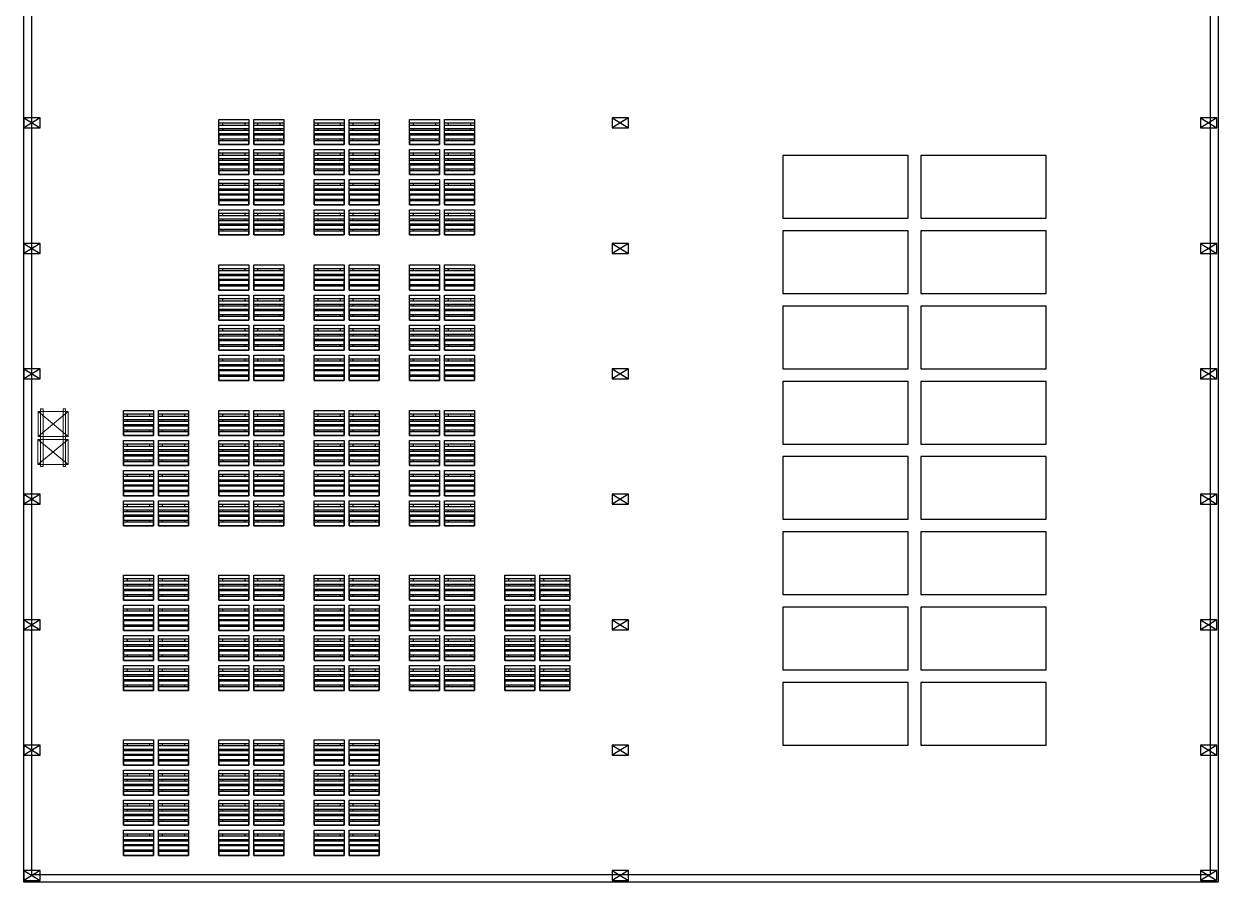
# Model space of a CAD drawing. Header units: millimetres. Extents: x 163 to 215.4, y 114.4 to 199.5.
# Drawn here: x 167.84 to 215.44, y 114.38 to 148.59 of the extents above; entities that cross this region are included whole.
import ezdxf

# ---------------------------------------------------------------- set-up
doc = ezdxf.new("R2010")
doc.units = ezdxf.units.MM
doc.linetypes.add('AUDIT_I_201002150132-0', pattern=[0])
for name, color, linetype in [('BL-Equipamiento', 7, 'Continuous'), ('EQ - Mobiliario', 255, 'AUDIT_I_201002150132-0'), ('EQ-Móvil', 1, 'Continuous'), ('Muros Durlock Existente', 250, 'Continuous')]:
    doc.layers.add(name, color=color, linetype=linetype)
doc.layers.add('largueros', color=22, linetype='Continuous', lineweight=0)
doc.layers.add('Racks General', color=8, linetype='Continuous', lineweight=0)

# ---------------------------------------------------------------- blocks, each defined once
blk = doc.blocks.new('*U18')
blk.add_lwpolyline([(-23.325, 0), (-22.675, 0), (-22.675, 0.4), (-23.325, 0.4)], close=True)
blk = doc.blocks.new('*U17')
at = {"color": 0, "linetype": 'ByBlock', "lineweight": -2}
for p in [(0, 55), (23.45, 55), (46.9, 55), (0, 50), (23.45, 50), (46.9, 50), (0, 45), (23.45, 45), (46.9, 45), (0, 40), (23.45, 40), (46.9, 40), (0, 35), (23.45, 35), (46.9, 35), (0, 30), (23.45, 30), (46.9, 30), (0, 25), (23.45, 25), (46.9, 25), (0, 20), (23.45, 20), (46.9, 20), (0, 15), (23.45, 15), (46.9, 15), (0, 10), (23.45, 10), (46.9, 10), (0, 5), (23.45, 5), (46.9, 5), (0, 0), (23.45, 0), (46.9, 0)]:
    blk.add_blockref('*U18', p, dxfattribs=at)
blk = doc.blocks.new('Rack 2300')
at = {"layer": 'largueros'}
for p, q in [((0.1, 2.4), (0, 2.4)), ((0, 2.4), (0, 0.1)), ((0.1, 0.1), (0.1, 2.4)), ((1, 2.4), (0.9, 2.4)), ((0.9, 2.4), (0.9, 0.1)), ((1, 0.1), (1, 2.4)), ((0, 0.1), (0.1, 0.1)), ((0.9, 0.1), (1, 0.1))]:
    blk.add_line(p, q, dxfattribs=at)
at = {"layer": 'Racks General'}
for p, q in [((1.102585, 2.318255), (-0.097415, 2.318255)), ((-0.097415, 2.318255), (-0.097415, 1.318255)), ((-0.097415, 1.318255), (1.102585, 2.318255)), ((-0.097415, 2.318255), (1.102585, 1.318255)), ((1.102585, 2.318255), (1.102585, 1.318255)), ((1.099031, 1.203554), (-0.100969, 1.203554)), ((-0.100969, 1.203554), (-0.100969, 0.203554)), ((-0.100969, 0.203554), (1.099031, 1.203554)), ((-0.100969, 1.203554), (1.099031, 0.203554)), ((1.102585, 1.318255), (-0.097415, 1.318255)), ((1.099031, 1.203554), (1.099031, 0.203554)), ((1.099031, 0.203554), (-0.100969, 0.203554))]:
    blk.add_line(p, q, dxfattribs=at)
blk = doc.blocks.new('pallet')
at = {"layer": 'BL-Equipamiento'}
for points in [[(0, 1), (0, 0), (-1.2, 0), (-1.2, 1)], [(0, 1), (-1.2, 1), (-1.2, 0.85), (0, 0.85)], [(0, 0.774724), (-1.2, 0.774724), (-1.2, 0.624724), (0, 0.624724)], [(0, 0.425), (-1.2, 0.425), (-1.2, 0.575), (0, 0.575)], [(0, 0.225276), (-1.2, 0.225276), (-1.2, 0.375276), (0, 0.375276)], [(0, 0), (-1.2, 0), (-1.2, 0.15), (0, 0.15)]]:
    blk.add_lwpolyline(points, close=True, dxfattribs=at)
for points in [[(-1.05, 0), (-1.2, 0), (-1.2, 1), (-1.05, 1)], [(-0.15, 1), (0, 1), (0, 0), (-0.15, 0)], [(-1.05, 0.85), (-1.05, 0.774724)], [(-1.05, 0.624724), (-1.05, 0.575)], [(-0.15, 0.774724), (-0.15, 0.85)], [(-0.15, 0.575), (-0.15, 0.624724)], [(-1.05, 0.425), (-1.05, 0.375276)], [(-1.05, 0.225276), (-1.05, 0.15)], [(-0.15, 0.375276), (-0.15, 0.425)], [(-0.15, 0.15), (-0.15, 0.225276)]]:
    blk.add_lwpolyline(points, dxfattribs=at)
blk = doc.blocks.new('*U29')
at = {"layer": 'EQ-Móvil', "rotation": 180}
blk.add_blockref('pallet', (-0.6, 0.5), dxfattribs=at)
blk = doc.blocks.new('*U28')
at = {"layer": 'Muros Durlock Existente', "color": 0, "linetype": 'ByBlock', "lineweight": -2}
for p in [(0, 3.6), (1.4, 3.6), (0, 2.4), (1.4, 2.4), (0, 1.2), (1.4, 1.2), (0, 0), (1.4, 0)]:
    blk.add_blockref('*U29', p, dxfattribs=at)
blk = doc.blocks.new('*U32')
at = {"layer": 'EQ-Móvil', "rotation": 180}
blk.add_blockref('pallet', (-0.6, 0.5), dxfattribs=at)
blk = doc.blocks.new('*U31')
at = {"layer": 'Muros Durlock Existente', "color": 0, "linetype": 'ByBlock', "lineweight": -2}
for p in [(0, 3.6), (1.4, 3.6), (0, 2.4), (1.4, 2.4), (0, 1.2), (1.4, 1.2), (0, 0), (1.4, 0)]:
    blk.add_blockref('*U32', p, dxfattribs=at)
blk = doc.blocks.new('*U34')
at = {"layer": 'EQ-Móvil', "rotation": 180}
blk.add_blockref('pallet', (-0.6, 0.5), dxfattribs=at)
blk = doc.blocks.new('*U33')
at = {"layer": 'Muros Durlock Existente', "color": 0, "linetype": 'ByBlock', "lineweight": -2}
for p in [(0, 3.6), (1.4, 3.6), (0, 2.4), (1.4, 2.4), (0, 1.2), (1.4, 1.2), (0, 0), (1.4, 0)]:
    blk.add_blockref('*U34', p, dxfattribs=at)
blk = doc.blocks.new('*U36')
at = {"layer": 'EQ-Móvil', "rotation": 180}
blk.add_blockref('pallet', (-0.6, 0.5), dxfattribs=at)
blk = doc.blocks.new('*U35')
at = {"layer": 'Muros Durlock Existente', "color": 0, "linetype": 'ByBlock', "lineweight": -2}
for p in [(0, 3.6), (1.4, 3.6), (0, 2.4), (1.4, 2.4), (0, 1.2), (1.4, 1.2), (0, 0), (1.4, 0)]:
    blk.add_blockref('*U36', p, dxfattribs=at)
blk = doc.blocks.new('*U38')
at = {"layer": 'EQ-Móvil', "rotation": 180}
blk.add_blockref('pallet', (-0.6, 0.5), dxfattribs=at)
blk = doc.blocks.new('*U37')
at = {"layer": 'Muros Durlock Existente', "color": 0, "linetype": 'ByBlock', "lineweight": -2}
for p in [(0, 3.6), (1.4, 3.6), (0, 2.4), (1.4, 2.4), (0, 1.2), (1.4, 1.2), (0, 0), (1.4, 0)]:
    blk.add_blockref('*U38', p, dxfattribs=at)
blk = doc.blocks.new('*U40')
at = {"layer": 'EQ-Móvil', "rotation": 180}
blk.add_blockref('pallet', (-0.6, 0.5), dxfattribs=at)
blk = doc.blocks.new('*U39')
at = {"layer": 'Muros Durlock Existente', "color": 0, "linetype": 'ByBlock', "lineweight": -2}
for p in [(0, 3.6), (1.4, 3.6), (0, 2.4), (1.4, 2.4), (0, 1.2), (1.4, 1.2), (0, 0), (1.4, 0)]:
    blk.add_blockref('*U40', p, dxfattribs=at)
blk = doc.blocks.new('*U42')
at = {"layer": 'EQ-Móvil', "rotation": 180}
blk.add_blockref('pallet', (-0.6, 0.5), dxfattribs=at)
blk = doc.blocks.new('*U41')
at = {"layer": 'Muros Durlock Existente', "color": 0, "linetype": 'ByBlock', "lineweight": -2}
for p in [(0, 3.6), (1.4, 3.6), (0, 2.4), (1.4, 2.4), (0, 1.2), (1.4, 1.2), (0, 0), (1.4, 0)]:
    blk.add_blockref('*U42', p, dxfattribs=at)
blk = doc.blocks.new('*U44')
at = {"layer": 'EQ-Móvil', "rotation": 180}
blk.add_blockref('pallet', (-0.6, 0.5), dxfattribs=at)
blk = doc.blocks.new('*U43')
at = {"layer": 'Muros Durlock Existente', "color": 0, "linetype": 'ByBlock', "lineweight": -2}
for p in [(0, 3.6), (1.4, 3.6), (0, 2.4), (1.4, 2.4), (0, 1.2), (1.4, 1.2), (0, 0), (1.4, 0)]:
    blk.add_blockref('*U44', p, dxfattribs=at)
blk = doc.blocks.new('*U46')
at = {"layer": 'EQ-Móvil', "rotation": 180}
blk.add_blockref('pallet', (-0.6, 0.5), dxfattribs=at)
blk = doc.blocks.new('*U45')
at = {"layer": 'Muros Durlock Existente', "color": 0, "linetype": 'ByBlock', "lineweight": -2}
for p in [(0, 3.6), (1.4, 3.6), (0, 2.4), (1.4, 2.4), (0, 1.2), (1.4, 1.2), (0, 0), (1.4, 0)]:
    blk.add_blockref('*U46', p, dxfattribs=at)
blk = doc.blocks.new('*U48')
at = {"layer": 'EQ-Móvil', "rotation": 180}
blk.add_blockref('pallet', (-0.6, 0.5), dxfattribs=at)
blk = doc.blocks.new('*U47')
at = {"layer": 'Muros Durlock Existente', "color": 0, "linetype": 'ByBlock', "lineweight": -2}
for p in [(0, 3.6), (1.4, 3.6), (0, 2.4), (1.4, 2.4), (0, 1.2), (1.4, 1.2), (0, 0), (1.4, 0)]:
    blk.add_blockref('*U48', p, dxfattribs=at)
blk = doc.blocks.new('*U50')
at = {"layer": 'EQ-Móvil', "rotation": 180}
blk.add_blockref('pallet', (-0.6, 0.5), dxfattribs=at)
blk = doc.blocks.new('*U49')
at = {"layer": 'Muros Durlock Existente', "color": 0, "linetype": 'ByBlock', "lineweight": -2}
for p in [(0, 3.6), (1.4, 3.6), (0, 2.4), (1.4, 2.4), (0, 1.2), (1.4, 1.2), (0, 0), (1.4, 0)]:
    blk.add_blockref('*U50', p, dxfattribs=at)
blk = doc.blocks.new('*U52')
at = {"layer": 'EQ-Móvil', "rotation": 180}
blk.add_blockref('pallet', (-0.6, 0.5), dxfattribs=at)
blk = doc.blocks.new('*U51')
at = {"layer": 'Muros Durlock Existente', "color": 0, "linetype": 'ByBlock', "lineweight": -2}
for p in [(0, 3.6), (1.4, 3.6), (0, 2.4), (1.4, 2.4), (0, 1.2), (1.4, 1.2), (0, 0), (1.4, 0)]:
    blk.add_blockref('*U52', p, dxfattribs=at)
blk = doc.blocks.new('*U54')
at = {"layer": 'EQ-Móvil', "rotation": 180}
blk.add_blockref('pallet', (-0.6, 0.5), dxfattribs=at)
blk = doc.blocks.new('*U53')
at = {"layer": 'Muros Durlock Existente', "color": 0, "linetype": 'ByBlock', "lineweight": -2}
for p in [(0, 3.6), (1.4, 3.6), (0, 2.4), (1.4, 2.4), (0, 1.2), (1.4, 1.2), (0, 0), (1.4, 0)]:
    blk.add_blockref('*U54', p, dxfattribs=at)
blk = doc.blocks.new('*U56')
at = {"layer": 'EQ-Móvil', "rotation": 180}
blk.add_blockref('pallet', (-0.6, 0.5), dxfattribs=at)
blk = doc.blocks.new('*U55')
at = {"layer": 'Muros Durlock Existente', "color": 0, "linetype": 'ByBlock', "lineweight": -2}
for p in [(0, 3.6), (1.4, 3.6), (0, 2.4), (1.4, 2.4), (0, 1.2), (1.4, 1.2), (0, 0), (1.4, 0)]:
    blk.add_blockref('*U56', p, dxfattribs=at)
blk = doc.blocks.new('*U58')
at = {"layer": 'EQ-Móvil', "rotation": 180}
blk.add_blockref('pallet', (-0.6, 0.5), dxfattribs=at)
blk = doc.blocks.new('*U57')
at = {"layer": 'Muros Durlock Existente', "color": 0, "linetype": 'ByBlock', "lineweight": -2}
for p in [(0, 3.6), (1.4, 3.6), (0, 2.4), (1.4, 2.4), (0, 1.2), (1.4, 1.2), (0, 0), (1.4, 0)]:
    blk.add_blockref('*U58', p, dxfattribs=at)
blk = doc.blocks.new('*U60')
at = {"layer": 'EQ-Móvil', "rotation": 180}
blk.add_blockref('pallet', (-0.6, 0.5), dxfattribs=at)
blk = doc.blocks.new('*U59')
at = {"layer": 'Muros Durlock Existente', "color": 0, "linetype": 'ByBlock', "lineweight": -2}
for p in [(0, 3.6), (1.4, 3.6), (0, 2.4), (1.4, 2.4), (0, 1.2), (1.4, 1.2), (0, 0), (1.4, 0)]:
    blk.add_blockref('*U60', p, dxfattribs=at)
blk = doc.blocks.new('*U62')
at = {"layer": 'EQ-Móvil', "rotation": 180}
blk.add_blockref('pallet', (-0.6, 0.5), dxfattribs=at)
blk = doc.blocks.new('*U61')
at = {"layer": 'Muros Durlock Existente', "color": 0, "linetype": 'ByBlock', "lineweight": -2}
for p in [(0, 3.6), (1.4, 3.6), (0, 2.4), (1.4, 2.4), (0, 1.2), (1.4, 1.2), (0, 0), (1.4, 0)]:
    blk.add_blockref('*U62', p, dxfattribs=at)
blk = doc.blocks.new('*U64')
at = {"layer": 'EQ-Móvil', "rotation": 180}
blk.add_blockref('pallet', (-0.6, 0.5), dxfattribs=at)
blk = doc.blocks.new('*U63')
at = {"layer": 'Muros Durlock Existente', "color": 0, "linetype": 'ByBlock', "lineweight": -2}
for p in [(0, 3.6), (1.4, 3.6), (0, 2.4), (1.4, 2.4), (0, 1.2), (1.4, 1.2), (0, 0), (1.4, 0)]:
    blk.add_blockref('*U64', p, dxfattribs=at)
blk = doc.blocks.new('*U78')
blk.add_lwpolyline([(-2.5, 1.25), (-2.5, -1.25), (2.5, -1.25), (2.5, 1.25)], close=True)
blk = doc.blocks.new('*U77')
at = {"color": 0, "linetype": 'ByBlock', "lineweight": -2, "transparency": 16777216}
for p in [(0, 21), (5.5, 21), (0, 18), (5.5, 18), (0, 15), (5.5, 15), (0, 12), (5.5, 12), (0, 9), (5.5, 9), (0, 6), (5.5, 6), (0, 3), (5.5, 3), (0, 0), (5.5, 0)]:
    blk.add_blockref('*U78', p, dxfattribs=at)

msp = doc.modelspace()

# ---------------------------------------------------------------- linework, layer by layer
for points in [[(177.743211, 176.579288), (177.743194, 176.629335), (177.743194, 182.979335), (168.143194, 182.979335), (168.143194, 170.279335), (168.243194, 170.279335), (168.243194, 169.979335), (168.143194, 169.979335), (168.143194, 114.679335), (215.143194, 114.679335), (215.143194, 169.979335), (190.845477, 169.979335), (190.845477, 170.279335), (215.443194, 170.279335), (215.443194, 114.379335), (167.843194, 114.379335), (167.843194, 183.279335), (178.043194, 183.279335), (178.043194, 176.779335), (181.278515, 176.779335)], [(167.843194, 144.840131), (168.493194, 144.440131)], [(168.493194, 144.840131), (167.843194, 144.440131)], [(191.293194, 144.840131), (191.943194, 144.440131)], [(191.943194, 144.840131), (191.293194, 144.440131)], [(214.743194, 144.840131), (215.393194, 144.440131)], [(215.393194, 144.840131), (214.743194, 144.440131)], [(167.843194, 139.840131), (168.493194, 139.440131)], [(168.493194, 139.840131), (167.843194, 139.440131)], [(191.293194, 139.840131), (191.943194, 139.440131)], [(191.943194, 139.840131), (191.293194, 139.440131)], [(214.743194, 139.840131), (215.393194, 139.440131)], [(215.393194, 139.840131), (214.743194, 139.440131)], [(167.843194, 134.840131), (168.493194, 134.440131)], [(168.493194, 134.840131), (167.843194, 134.440131)], [(191.293194, 134.840131), (191.943194, 134.440131)], [(191.943194, 134.840131), (191.293194, 134.440131)], [(214.743194, 134.840131), (215.393194, 134.440131)], [(215.393194, 134.840131), (214.743194, 134.440131)], [(167.843194, 129.840131), (168.493194, 129.440131)], [(168.493194, 129.840131), (167.843194, 129.440131)], [(191.293194, 129.840131), (191.943194, 129.440131)], [(191.943194, 129.840131), (191.293194, 129.440131)], [(214.743194, 129.840131), (215.393194, 129.440131)], [(215.393194, 129.840131), (214.743194, 129.440131)], [(167.843194, 124.840131), (168.493194, 124.440131)], [(168.493194, 124.840131), (167.843194, 124.440131)], [(191.293194, 124.840131), (191.943194, 124.440131)], [(191.943194, 124.840131), (191.293194, 124.440131)], [(214.743194, 124.840131), (215.393194, 124.440131)], [(215.393194, 124.840131), (214.743194, 124.440131)], [(167.843194, 119.840131), (168.493194, 119.440131)], [(168.493194, 119.840131), (167.843194, 119.440131)], [(191.293194, 119.840131), (191.943194, 119.440131)], [(191.943194, 119.840131), (191.293194, 119.440131)], [(214.743194, 119.840131), (215.393194, 119.440131)], [(215.393194, 119.840131), (214.743194, 119.440131)], [(167.843194, 114.840131), (168.493194, 114.440131)], [(168.493194, 114.840131), (167.843194, 114.440131)], [(191.293194, 114.840131), (191.943194, 114.440131)], [(191.943194, 114.840131), (191.293194, 114.440131)], [(214.743194, 114.840131), (215.393194, 114.440131)], [(215.393194, 114.840131), (214.743194, 114.440131)]]:
    msp.add_lwpolyline(points)

# ---------------------------------------------------------------- block references
for name, p in [('*U17', (191.168194, 114.440131)), ('*U77', (200.593194, 121.090131))]:
    msp.add_blockref(name, p)
at = {"layer": 'BL-Equipamiento'}
for name, p in [('*U63', (176.210278, 140.680343)), ('*U59', (180.010278, 140.680343)), ('*U61', (183.810278, 140.680343)), ('*U57', (176.210278, 134.880343)), ('*U53', (180.010278, 134.880343)), ('*U55', (183.810278, 134.880343)), ('*U28', (172.410278, 129.080343)), ('*U31', (176.210278, 129.080343)), ('*U33', (180.010278, 129.080343)), ('*U35', (183.810278, 129.080343)), ('*U45', (172.410278, 122.512978)), ('*U37', (176.210278, 122.512978)), ('*U39', (180.010278, 122.512978)), ('*U41', (183.810278, 122.512978)), ('*U43', (187.610278, 122.512978)), ('*U51', (172.410278, 115.945612)), ('*U47', (176.210278, 115.945612)), ('*U49', (180.010278, 115.945612))]:
    msp.add_blockref(name, p, dxfattribs=at)
at = {"layer": 'EQ - Mobiliario', "rotation": 180}
msp.add_blockref('Rack 2300', (169.505457, 133.34252), dxfattribs=at)

doc.saveas('drawing.dxf')
